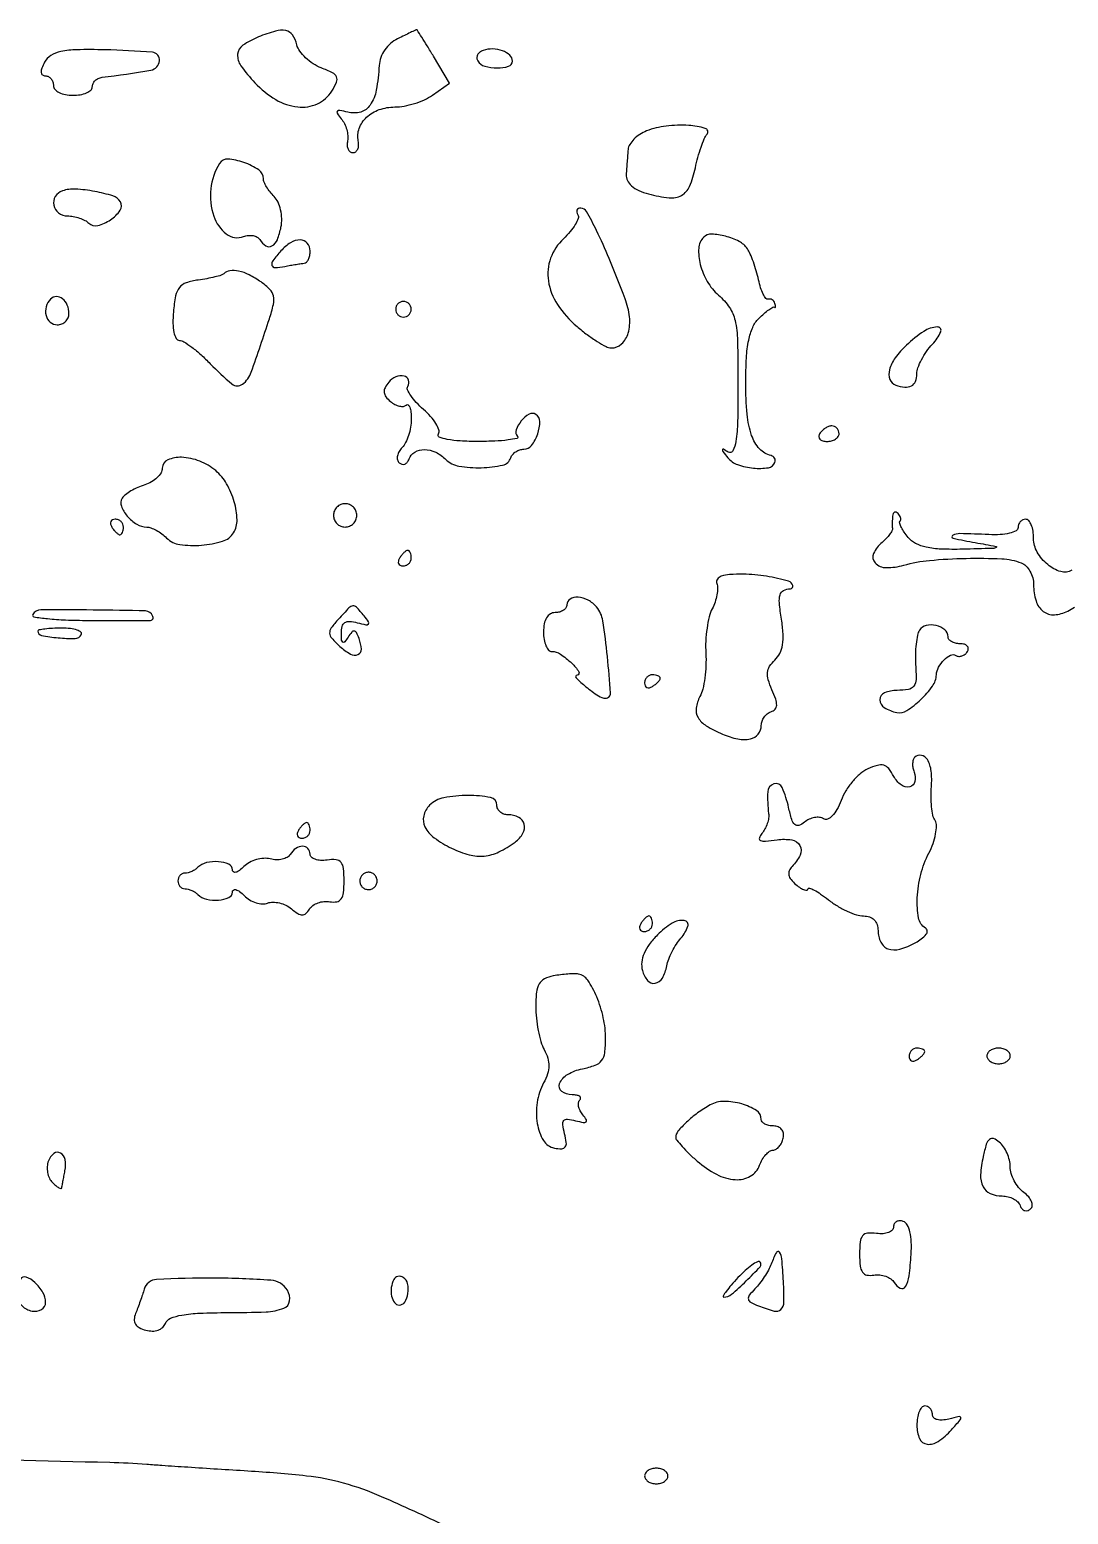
# Model space of a CAD drawing. Extents: x 0 to 5034, y 0 to 2560.
# Drawn here: x 4110 to 4243.5, y 1158.1 to 1348.9 of the extents above; entities that cross this region are included whole.
import ezdxf

# ---------------------------------------------------------------- set-up
doc = ezdxf.new("R2010")
doc.units = 0

msp = doc.modelspace()

# ---------------------------------------------------------------- linework, layer by layer
for points in [[(4139.352327, 1348.006691, 0.054746), (4137.348414, 1346.930395, 0.227015), (4136.681978, 1345.772001, 0.176429), (4137.092037, 1344.311169, 0.03212), (4138.905027, 1342.101669, 0.071342), (4141.577807, 1339.95355, 0.106696), (4144.409849, 1339.008865, 0.13349), (4146.929506, 1339.405245, 0.148861), (4148.778792, 1341.017398, 0.036495), (4149.3942, 1342.184373, 0.211942), (4149.39055, 1342.863775, 0.174309), (4148.874693, 1343.397661, 0.023529), (4147.422571, 1344.029438, -0.053295), (4146.383236, 1344.557138, -0.046042), (4145.422235, 1345.315868, -0.048411), (4144.675487, 1346.178159, -0.090543), (4144.2866, 1347.01204, 0.086487), (4143.717682, 1348.258047, 0.195177), (4142.867389, 1348.820521, 0.12079), (4141.549052, 1348.765777, 0.025401)], [(4157.25, 1347.779505, 0.0685), (4156.348451, 1347.180871, 0.060711), (4155.599577, 1346.338279, 0.061739), (4155.085752, 1345.356075, 0.076513), (4154.875, 1344.347186, -0.031338), (4154.506732, 1341.182884, -0.103785), (4153.722671, 1339.249917, -0.175915), (4152.497753, 1338.356148, -0.135283), (4150.82999, 1338.334208, 0.015334), (4149.825558, 1338.564217, 0.251965), (4149.507248, 1338.466029, 0.35839), (4149.482225, 1338.187736, 0.02354), (4150.003723, 1337.495514, -0.059636), (4150.408655, 1336.868733, -0.044782), (4150.702008, 1336.100944, -0.045683), (4150.848226, 1335.315944, -0.074154), (4150.810873, 1334.639766, 0.063092), (4150.766236, 1334.062755, 0.095206), (4150.885069, 1333.574309, 0.124043), (4151.144203, 1333.250773, 0.1636), (4151.5, 1333.131154, 0.1636), (4151.855797, 1333.250773, 0.124043), (4152.114931, 1333.574309, 0.095206), (4152.233764, 1334.062755, 0.063092), (4152.189127, 1334.639766, -0.139212), (4152.308039, 1336.256368, -0.119047), (4153.256897, 1337.6826, -0.103482), (4154.885676, 1338.660134, -0.083773), (4156.899938, 1339, 0.046929), (4158.075083, 1339.11054, 0.029496), (4159.413964, 1339.447501, 0.029496), (4160.703926, 1339.939689, 0.046918), (4161.729957, 1340.523408), (4163.904927, 1342.046816), (4161.853688, 1345.523408, 0.003821), (4161.05631, 1346.851563, 0.006323), (4160.360578, 1347.95887, 0.001611), (4159.745075, 1348.904828, 0.368303), (4159.651224, 1348.93232, 0.006597), (4159.538574, 1348.880109, 0.000098), (4158.883485, 1348.565762, 0.000267), (4158.123223, 1348.200264, 0.000177)], [(4111.865503, 1344.75, 0.031384), (4111.516633, 1343.985957, 0.105964), (4111.432662, 1343.446615, 0.213283), (4111.596882, 1343.128822, 0.170002), (4111.964816, 1343, -0.119996), (4112.359644, 1342.90386, -0.100695), (4112.695915, 1342.632812, -0.091953), (4112.921754, 1342.22743, -0.081402), (4113, 1341.75, 0.191087), (4113.189346, 1341.272647, 0.088204), (4113.734375, 1340.867188, 0.068025), (4114.543227, 1340.592117, 0.048028), (4115.5, 1340.5, 0.041412), (4116.457167, 1340.579412, 0.060914), (4117.265625, 1340.818229, 0.080072), (4117.81439, 1341.168973, 0.213739), (4118, 1341.583333, -0.110524), (4118.095099, 1342.008299, -0.088181), (4118.367188, 1342.392491, -0.083028), (4118.772511, 1342.677591, -0.082163), (4119.25, 1342.816635, 0.013511), (4125.513595, 1343.740392, 0.335286), (4126.633829, 1344.942069, 0.420877), (4125.72161, 1346.039661, 0.014738), (4119.616613, 1346.352223, 0.009753), (4115.993436, 1346.360101, 0.046661), (4113.940865, 1346.132188, 0.089796), (4112.679715, 1345.624152, 0.13014)], [(4168.243769, 1346.267282, 0.080276), (4167.80662, 1346.030866, 0.111093), (4167.522598, 1345.689211, 0.128304), (4167.436154, 1345.297225, 0.129572), (4167.552786, 1344.91459, 0.188523), (4168.44307, 1344.245417, 0.066856), (4170.049377, 1344.021731, 0.074965), (4171.511946, 1344.235, 0.330377), (4172, 1344.893011, 0.210303), (4171.66557, 1345.652958, 0.098044), (4170.726945, 1346.223539, 0.082251), (4169.470086, 1346.460835, 0.089747)], [(4189.25, 1335.921693, 0.052957), (4188.380146, 1335.480019, 0.053247), (4187.624219, 1334.866173, 0.058432), (4187.086701, 1334.181583, 0.11741), (4186.875, 1333.532224, 0.000595), (4186.818132, 1332.824752, 0.000325), (4186.75, 1331.957163, 0.000324), (4186.681933, 1331.075728, 0.000517), (4186.625, 1330.321947, 0.136779), (4186.777487, 1329.559995, 0.096956), (4187.316826, 1328.868923, 0.072864), (4188.235292, 1328.281096, 0.0395), (4189.5, 1327.826754, 0.038204), (4192.153313, 1327.317684, 0.15667), (4193.739634, 1327.635328, 0.168565), (4194.776948, 1328.798263, 0.045935), (4195.521177, 1331.18243, -0.015033), (4195.851118, 1332.525859, -0.015995), (4196.255286, 1333.819214, -0.015767), (4196.672384, 1334.90618, -0.068181), (4197.023577, 1335.5, 0.529287), (4196.786773, 1336.256477, 0.059979), (4194.667404, 1336.629031, 0.042966), (4191.754557, 1336.536703, 0.061691)], [(4134.344866, 1331.748987, 0.11281), (4133.228252, 1328.477346, 0.106308), (4133.607187, 1324.968818, 0.148784), (4135.227157, 1322.674564, 0.262543), (4137.45524, 1322.34445, -0.066144), (4138.065469, 1322.490109, -0.071976), (4138.67461, 1322.464822, -0.080917), (4139.189531, 1322.278798, -0.127958), (4139.526992, 1321.956326, 0.111459), (4140.31489, 1321.152797, 0.283122), (4141.098863, 1321.136006, 0.167809), (4141.787013, 1321.940046, 0.046656), (4142.255542, 1323.556452, 0.053209), (4142.346254, 1324.652621, 0.0494), (4142.208482, 1325.771916, 0.052415), (4141.872454, 1326.766141, 0.088918), (4141.37212, 1327.485023, -0.030016), (4140.847003, 1328.077278, -0.031063), (4140.40306, 1328.721664, -0.032688), (4140.092268, 1329.324799, -0.102976), (4140, 1329.768056, 0.248982), (4139.396333, 1330.905176, 0.064535), (4137.48171, 1331.867701, 0.065843), (4135.419959, 1332.29732, 0.279765)], [(4114.159981, 1328.219994, 0.17568), (4113.244174, 1327.495095, 0.189633), (4113.04252, 1326.3781, 0.181792), (4113.657339, 1325.388376, 0.1653), (4114.8, 1325, -0.045173), (4115.558878, 1324.931298, -0.036619), (4116.350312, 1324.726025, -0.037926), (4117.056692, 1324.425041, -0.074534), (4117.55, 1324.067321, 0.261886), (4118.695, 1323.757901, 0.086941), (4120.339517, 1324.495813, 0.091668), (4121.581421, 1325.719605, 0.299364), (4121.612378, 1326.818169, 0.18092), (4120.65506, 1327.560006, 0.028847), (4118.314597, 1328.141717, 0.032101), (4115.845085, 1328.44388, 0.095116)], [(4180.410163, 1325.14536, -0.229558), (4180.458978, 1324.669738, -0.047455), (4180.08723, 1323.887939, -0.041007), (4179.437959, 1322.979762, -0.0285), (4178.569096, 1322.064912, 0.116995), (4176.91269, 1319.556863, 0.126642), (4176.624326, 1316.6478, 0.108544), (4177.798883, 1313.613942, 0.069703), (4180.311367, 1310.776901, 0.01662), (4181.620175, 1309.732352, 0.020155), (4182.91593, 1308.84581, 0.019163), (4184.048428, 1308.195263, 0.115682), (4184.70031, 1308.026901, 0.195653), (4186.038927, 1308.536909, 0.136993), (4186.88981, 1309.930791, 0.097217), (4187.060406, 1312.007971, 0.063428), (4186.490271, 1314.35229, 0.005937), (4184.435602, 1319.539738, 0.016545), (4182.831242, 1323.112308, 0.015321), (4181.535995, 1325.565327, 0.269865), (4180.789293, 1326, 0.108605), (4180.485051, 1325.933127, 0.182109), (4180.303651, 1325.748949, 0.161491), (4180.276606, 1325.471907, 0.082856)], [(4142.25, 1320.504169, 0.018182), (4141.209462, 1319.231906, 0.227581), (4141.088247, 1318.638926, 0.359944), (4141.47553, 1318.354242, 0.033016), (4142.75, 1318.511973, -0.003281), (4143.475, 1318.645835, -0.003219), (4144.20625, 1318.771045, -0.003168), (4144.848937, 1318.872658, -0.012203), (4145.25, 1318.923489, 0.179364), (4145.536811, 1319.064382, 0.078959), (4145.779688, 1319.41815, 0.063463), (4145.944613, 1319.920381, 0.04767), (4146, 1320.5, 0.177519), (4145.633787, 1321.498969, 0.220191), (4144.745126, 1321.911459, 0.139891), (4143.493954, 1321.555921, 0.073646)], [(4196.591607, 1322.258274, 0.182746), (4195.95378, 1320.844818, 0.07849), (4196.151665, 1318.751786, 0.069917), (4197.057398, 1316.551662, 0.081419), (4198.5, 1314.813051, -0.063835), (4199.902779, 1313.237965, -0.097049), (4200.625416, 1311.559785, -0.047474), (4200.933327, 1308.967847, -0.005841), (4201, 1303.260648, -0.005553), (4200.947683, 1298.550393, -0.030426), (4200.736698, 1296.015694, -0.082817), (4200.349676, 1294.803892, -0.433857), (4199.75, 1294.632941, 0.01339), (4199.119333, 1294.989208, 0.540418), (4199.003162, 1294.925217, 0.18539), (4199.071973, 1294.694804, 0.005758), (4199.694389, 1293.906502, 0.139559), (4200.956639, 1293.017495, 0.059819), (4202.988661, 1292.569946, 0.062729), (4204.906584, 1292.623666, 0.273352), (4205.75, 1293.315473, 0.107606), (4205.787543, 1293.590277, 0.11208), (4205.70625, 1293.851376, 0.108424), (4205.517086, 1294.0581, 0.095282), (4205.25, 1294.178571, -0.151932), (4203.773297, 1295.054344, -0.099946), (4202.758771, 1296.767316, -0.062188), (4202.174588, 1299.491234, -0.021765), (4202, 1303.5, -0.013364), (4202.086858, 1306.749068, -0.036414), (4202.376344, 1309.02984, -0.052777), (4202.889277, 1310.661951, -0.094137), (4203.678571, 1311.821429, -0.015982), (4204.345167, 1312.446719, -0.025312), (4204.958482, 1312.933482, -0.022644), (4205.468279, 1313.263831, -0.306799), (4205.678571, 1313.25, 0.229733), (4205.774196, 1313.229677, 0.305692), (4205.832143, 1313.29375, 0.089863), (4205.825293, 1313.477067, 0.026295), (4205.75, 1313.75, 0.083006), (4205.606641, 1314.020474, 0.092662), (4205.387549, 1314.217725, 0.100592), (4205.127775, 1314.311867, 0.11777), (4204.867188, 1314.289062, -0.32522), (4204.585056, 1314.378539, -0.045004), (4204.246935, 1314.936426, -0.037585), (4203.91616, 1315.765075, -0.02259), (4203.64432, 1316.789062, 0.017625), (4203.355982, 1317.920358, 0.015539), (4202.977722, 1319.077731, 0.015801), (4202.571128, 1320.099993, 0.04472), (4202.203638, 1320.773426, 0.126885), (4201.153718, 1321.711999, 0.05465), (4199.388615, 1322.392251, 0.055041), (4197.61273, 1322.658261, 0.208993)], [(4134.898604, 1317.565271, -0.12287), (4134.582489, 1317.375402, -0.013222), (4133.753322, 1317.145986, -0.015617), (4132.734842, 1316.926503, -0.011975), (4131.61024, 1316.748389, 0.046018), (4130.055623, 1316.392418, 0.148396), (4129.196977, 1315.790107, 0.119321), (4128.712827, 1314.725821, 0.024984), (4128.426111, 1312.683118, 0.024182), (4128.364461, 1311.185329, 0.049332), (4128.488622, 1310.016189, 0.07313), (4128.768306, 1309.250906, 0.275254), (4129.189545, 1309, -0.141859), (4129.778656, 1308.829426, -0.021141), (4130.804302, 1308.11875, -0.022368), (4131.972576, 1307.148721, -0.0176), (4133.150435, 1306, 0.0284), (4135.94225, 1303.392444, 0.348567), (4137.30507, 1303.360133, 0.147282), (4138.440879, 1304.91386, 0.005648), (4140.76437, 1311.753273, 0.022866), (4141.281954, 1313.620035, 0.11217), (4141.28341, 1314.707318, 0.141193), (4140.815954, 1315.557732, 0.044193), (4139.691865, 1316.503273, 0.035041), (4138.174084, 1317.415056, 0.063301), (4136.811175, 1317.904036, 0.086335), (4135.69384, 1317.95524, 0.166244)], [(4112.63948, 1314.306147, 0.128822), (4112.066992, 1313.327196, 0.132661), (4112.05672, 1312.20489, 0.15216), (4112.59764, 1311.335619, 0.179946), (4113.5, 1311, 0.095012), (4114.072549, 1311.109789, 0.096907), (4114.559375, 1311.423289, 0.098834), (4114.885271, 1311.891133, 0.103216), (4115, 1312.440983, 0.098073), (4114.782775, 1313.537796, 0.128462), (4114.169706, 1314.350022, 0.172865), (4113.37668, 1314.618432, 0.194761)], [(4157, 1313, 0.099038), (4157.076342, 1312.618362, 0.097945), (4157.29375, 1312.29375, 0.097945), (4157.618362, 1312.076342, 0.099038), (4158, 1312, 0.099038), (4158.381638, 1312.076342, 0.097945), (4158.70625, 1312.29375, 0.097945), (4158.923658, 1312.618362, 0.099038), (4159, 1313, 0.099038), (4158.923658, 1313.381638, 0.097945), (4158.70625, 1313.70625, 0.097945), (4158.381638, 1313.923658, 0.099038), (4158, 1314, 0.099038), (4157.618362, 1313.923658, 0.097945), (4157.29375, 1313.70625, 0.097945), (4157.076342, 1313.381638, 0.099038)], [(4222.643152, 1308.369931, 0.048922), (4221.219839, 1306.764563, 0.091735), (4220.476202, 1305.203794, 0.15261), (4220.526426, 1303.985652, 0.227808), (4221.271945, 1303.25, 0.056943), (4222.45817, 1302.988468, 0.147976), (4223.308143, 1303.152446, 0.180811), (4223.819985, 1303.725959, 0.092987), (4224, 1304.685549, -0.087166), (4224.140013, 1305.482592, -0.034197), (4224.592711, 1306.506879, -0.032559), (4225.245572, 1307.572651, -0.034885), (4226.017739, 1308.518882, 0.084528), (4227.06176, 1310.093319, 0.556666), (4226.631102, 1310.724144, 0.137762), (4224.895025, 1310.15285, 0.03901)], [(4156.100976, 1303.621668, 0.054651), (4155.631979, 1302.911312, 0.142525), (4155.516765, 1302.316075, 0.142703), (4155.73892, 1301.752421, 0.05484), (4156.329678, 1301.141355, 0.050294), (4156.896518, 1300.759998, 0.066134), (4157.479466, 1300.540812, 0.081927), (4157.989005, 1300.508117, 0.173199), (4158.342009, 1300.675343, -0.362581), (4158.589175, 1300.697578, -0.15521), (4158.806715, 1300.415465, -0.062105), (4158.954449, 1299.769583, -0.025209), (4159, 1298.866667, -0.042235), (4158.912736, 1297.835438, -0.036183), (4158.652396, 1296.776979, -0.037788), (4158.270792, 1295.846108, -0.080375), (4157.816667, 1295.216667, 0.065519), (4157.425551, 1294.707005, 0.085105), (4157.221882, 1294.155729, 0.10289), (4157.232475, 1293.650517, 0.149377), (4157.453571, 1293.266667, 0.123026), (4157.801001, 1293.073772, 0.157927), (4158.164003, 1293.092396, 0.135317), (4158.487853, 1293.330273, 0.081491), (4158.720238, 1293.75, -0.177717), (4159.456107, 1294.632959, -0.135318), (4160.683998, 1294.953366, -0.10771), (4162.138388, 1294.615366, -0.085824), (4163.458018, 1293.684839, 0.15671), (4165.132134, 1292.824931, 0.047855), (4168.00775, 1292.629144, 0.047122), (4170.747836, 1292.964632, 0.26416), (4171.80525, 1293.91575, -0.097794), (4172.040736, 1294.330184, -0.070345), (4172.442386, 1294.681501, -0.067776), (4172.94273, 1294.918797, -0.077028), (4173.466702, 1295, 0.234235), (4174.464463, 1295.494556, 0.079508), (4175.25086, 1296.96265, 0.081711), (4175.526871, 1298.570341, 0.261793), (4175.019427, 1299.487994, 0.276988), (4174.15747, 1299.499326, 0.088166), (4173.137357, 1298.634573, 0.089494), (4172.486828, 1297.480392, 0.28759), (4172.675343, 1296.657991, -0.587519), (4172.602524, 1296.401852, -0.025583), (4171.458129, 1296.193285, -0.021474), (4169.759318, 1296.046522, -0.01081), (4167.60765, 1296, -0.013499), (4165.298177, 1296.062364, -0.033316), (4163.616262, 1296.266193, -0.05423), (4162.607966, 1296.573199, -0.458758), (4162.48203, 1296.970924, 0.223059), (4162.542172, 1297.493234, 0.055047), (4162.169412, 1298.296942, 0.045762), (4161.491316, 1299.215893, 0.031992), (4160.575155, 1300.121603, -0.025648), (4159.649891, 1301.013405, -0.038167), (4158.946276, 1301.890245, -0.043276), (4158.522532, 1302.641731, -0.250158), (4158.55042, 1303.081581, 0.220511), (4158.648115, 1303.895231, 0.265807), (4158.086052, 1304.404972, 0.154621), (4157.030553, 1304.309941, 0.120952)], [(4211.5, 1297, 0.139169), (4211.392057, 1296.620352, 0.191142), (4211.521475, 1296.29375, 0.138808), (4211.889346, 1296.073267, 0.066118), (4212.440983, 1296, 0.062283), (4213.037096, 1296.074545, 0.080552), (4213.542039, 1296.29375, 0.097988), (4213.879982, 1296.618621, 0.153634), (4214, 1297, 0.092995), (4213.928382, 1297.381732, 0.096318), (4213.723586, 1297.70625, 0.099231), (4213.418051, 1297.923444, 0.105429), (4213.059017, 1298, 0.089642), (4212.653442, 1297.926698, 0.053229), (4212.2129, 1297.70625, 0.051032), (4211.806203, 1297.382515, 0.06081)], [(4127, 1292.567388, -0.135626), (4126.834194, 1291.967369, -0.068219), (4126.339063, 1291.349343, -0.059968), (4125.610505, 1290.807653, -0.054315), (4124.75, 1290.432606, 0.029734), (4123.84032, 1290.088176, 0.028751), (4122.967283, 1289.634901, 0.030002), (4122.247543, 1289.146342, 0.086202), (4121.840751, 1288.703039, 0.237326), (4121.734726, 1287.691811, 0.086403), (4122.489208, 1286.41568, 0.078527), (4123.721308, 1285.361479, 0.138631), (4125, 1285, -0.090754), (4125.537704, 1284.901591, -0.03583), (4126.222774, 1284.584369, -0.033986), (4126.932002, 1284.126538, -0.036072), (4127.557772, 1283.585085, 0.163347), (4129.238423, 1282.749132, 0.053915), (4132.031944, 1282.665287, 0.053919), (4134.748554, 1283.174951, 0.182675), (4136.155477, 1284.254647, 0.147242), (4136.605386, 1285.929093, 0.062568), (4136.243449, 1288.247495, 0.0599), (4135.266863, 1290.560601, 0.088239), (4133.857787, 1292.25, 0.081958), (4131.81117, 1293.46584, 0.081744), (4129.480551, 1293.961068, 0.116269), (4127.688589, 1293.625254, 0.296792)], [(4149, 1286.5, 0.099038), (4149.114514, 1285.927543, 0.097945), (4149.440625, 1285.440625, 0.097945), (4149.927543, 1285.114514, 0.099038), (4150.5, 1285, 0.099038), (4151.072457, 1285.114514, 0.097945), (4151.559375, 1285.440625, 0.097945), (4151.885486, 1285.927543, 0.099038), (4152, 1286.5, 0.099038), (4151.885486, 1287.072457, 0.097945), (4151.559375, 1287.559375, 0.097945), (4151.072457, 1287.885486, 0.099038), (4150.5, 1288, 0.099038), (4149.927543, 1287.885486, 0.097945), (4149.440625, 1287.559375, 0.097945), (4149.114514, 1287.072457, 0.099038)], [(4120.5, 1285, 0.029505), (4120.768994, 1284.617226, 0.035638), (4121.066025, 1284.29375, 0.038439), (4121.34829, 1284.065539, 0.151918), (4121.559017, 1284, 0.210953), (4121.727648, 1284.07446, 0.081139), (4121.870461, 1284.29375, 0.061769), (4121.967655, 1284.617151, 0.042167), (4122, 1285, 0.105053), (4121.918938, 1285.381556, 0.099167), (4121.688914, 1285.70625, 0.09642), (4121.345238, 1285.923877, 0.093332), (4120.940983, 1286, 0.108972), (4120.586039, 1285.921712, 0.182303), (4120.3746, 1285.70625, 0.161196), (4120.343488, 1285.3821, 0.082592)], [(4157.5, 1281, 0.082592), (4157.343488, 1280.6179, 0.161196), (4157.3746, 1280.29375, 0.182303), (4157.586039, 1280.078288, 0.108972), (4157.940983, 1280, 0.093332), (4158.345238, 1280.076123, 0.09642), (4158.688914, 1280.29375, 0.099167), (4158.918938, 1280.618444, 0.105053), (4159, 1281, 0.042167), (4158.967655, 1281.382849, 0.061769), (4158.870461, 1281.70625, 0.081139), (4158.727648, 1281.92554, 0.210953), (4158.559017, 1282, 0.151918), (4158.34829, 1281.934461, 0.038439), (4158.066025, 1281.70625, 0.035638), (4157.768994, 1281.382774, 0.029505)], [(4198.281539, 1277.75, -0.093071), (4198.380812, 1277.12963, -0.03835), (4198.292447, 1276.279687, -0.036245), (4198.054329, 1275.357593, -0.038652), (4197.689277, 1274.5, 0.060455), (4197.303923, 1273.472922, 0.023872), (4197.017772, 1271.988571, 0.023208), (4196.858329, 1270.33798, 0.026869), (4196.864385, 1268.758964, -0.025223), (4196.875539, 1267.193682, -0.022938), (4196.731638, 1265.584333, -0.023605), (4196.468654, 1264.15735, -0.06558), (4196.109756, 1263.205082, 0.087903), (4195.624192, 1261.720185, 0.171784), (4195.867942, 1260.515005, 0.121817), (4196.922171, 1259.454106, 0.034766), (4199, 1258.381304, 0.049686), (4200.991137, 1257.748278, 0.107572), (4202.589295, 1257.757537, 0.168524), (4203.60386, 1258.385204, 0.172393), (4204, 1259.5, -0.085222), (4204.092805, 1260.040537, -0.069305), (4204.363733, 1260.562911, -0.069737), (4204.764982, 1260.988396, -0.088658), (4205.23824, 1261.24608, 0.12638), (4205.760884, 1261.583427, 0.176879), (4205.973392, 1262.091635, 0.095946), (4205.859633, 1262.868553, 0.022711), (4205.368904, 1264.089689, -0.032825), (4204.882189, 1265.375341, -0.098431), (4204.78882, 1266.305488, -0.119856), (4205.062638, 1267.092664, -0.061604), (4205.736377, 1267.898453, 0.09101), (4206.373958, 1268.758526, 0.073677), (4206.724239, 1269.854651, 0.055418), (4206.797494, 1271.275892, 0.02484), (4206.593895, 1273.138177, -0.014661), (4206.320425, 1275.242308, -0.096072), (4206.417365, 1276.297258, -0.206923), (4206.869058, 1276.843121, -0.108311), (4207.738182, 1277.070285, 0.486961), (4208.039595, 1277.488405, 0.253182), (4207.513414, 1278.022784, 0.03632), (4204.662607, 1278.673992, 0.033421), (4201.666667, 1278.929715, 0.018804), (4199.93092, 1278.896261, 0.069728), (4198.859797, 1278.683472, 0.160459), (4198.351211, 1278.293991, 0.240304)], [(4179, 1275, -0.148195), (4178.884432, 1274.618646, -0.098894), (4178.559375, 1274.29375, -0.082425), (4178.073457, 1274.074694, -0.064853), (4177.5, 1274, 0.140575), (4176.88002, 1273.822179, 0.118484), (4176.4, 1273.333333, 0.088208), (4176.09863, 1272.543379, 0.04716), (4176, 1271.5, 0.040942), (4176.07851, 1270.542806, 0.060377), (4176.314732, 1269.734375, 0.079389), (4176.66156, 1269.185256, 0.215499), (4177.071429, 1269, -0.15006), (4178.164174, 1268.664491, -0.038741), (4179.622214, 1267.501656, -0.061144), (4180.545635, 1266.400834, -0.581876), (4180.321429, 1265.968197, 0.65041), (4180.184286, 1265.623607, 0.029198), (4181.452313, 1264.470745, 0.022037), (4183.060262, 1263.284974, 0.148924), (4183.995818, 1263, 0.432418), (4184.598231, 1263.640811, 0.009596), (4184.21703, 1268.340012, 0.014068), (4183.624222, 1272.936278, 0.13489), (4182.818432, 1274.718776, 0.098741), (4181.745188, 1275.58885, 0.10308), (4180.436532, 1275.963673, 0.15169), (4179.417708, 1275.727733, 0.266595)], [(4110.344888, 1273.75, 0.535115), (4110.480797, 1273.453419, 0.013279), (4112.238411, 1273.220313, 0.016999), (4114.573869, 1273.053496, 0.009328), (4117.440983, 1273), (4122.926414, 1273), (4125.5, 1273, 0.137138), (4125.670079, 1273.047543, 0.158159), (4125.779687, 1273.174569, 0.126136), (4125.808243, 1273.367076, 0.073763), (4125.75, 1273.594276, 0.294472), (4124.856421, 1274.205391, 0.004243), (4118.110386, 1274.330838, 0.004512), (4111.389267, 1274.338127, 0.257971)], [(4149.646892, 1273.162314, 0.024239), (4148.71097, 1272.021591, 0.173944), (4148.507657, 1271.350532, 0.173782), (4148.777187, 1270.702921, 0.024184), (4149.823056, 1269.660132, 0.054241), (4151.181386, 1268.675591, 0.2318), (4152.152259, 1268.614094, 0.31801), (4152.585755, 1269.301389, 0.078491), (4152.291936, 1270.681611, 0.028865), (4151.957312, 1271.422706, 0.250513), (4151.66818, 1271.61968, 0.253964), (4151.346745, 1271.487441, 0.029537), (4150.876149, 1270.833846, -0.027403), (4150.451656, 1270.238945, -0.379389), (4150.211553, 1270.197479, -0.240405), (4150.052057, 1270.460729, -0.016169), (4150.015313, 1271.366631, -0.063153), (4150.117581, 1272.229768, -0.189687), (4150.455754, 1272.704471, -0.164447), (4151.065747, 1272.860818, -0.045209), (4152.057151, 1272.695306, 0.01302), (4153.165999, 1272.435981, 0.253319), (4153.49188, 1272.534116, 0.363425), (4153.516039, 1272.817896, 0.020124), (4152.934706, 1273.578674, 0.015358), (4151.952338, 1274.690998, 0.240115), (4151.489009, 1274.857684, 0.171651), (4150.995779, 1274.609644, 0.007322)], [(4111, 1271.616577, 0.35933), (4111.464648, 1271.053511, 0.026191), (4113.604742, 1270.755034, 0.026877), (4115.795207, 1270.6839, 0.254262), (4116.582884, 1271.134109, 0.359763), (4116.537524, 1271.46285, 0.10349), (4116.062247, 1271.745645, 0.055737), (4115.195428, 1271.938699, 0.026952), (4114.059017, 1272, 0.011767), (4112.886206, 1271.972395, 0.019409), (4111.898586, 1271.88737, 0.014139), (4111.126471, 1271.768331, 0.362071)], [(4224.341922, 1271.744225, 0.0873), (4224.077211, 1271.080345, 0.023346), (4223.896964, 1269.953203, 0.022924), (4223.809597, 1268.632332, 0.021866), (4223.841223, 1267.287899, -0.022053), (4223.884797, 1265.405732, -0.153245), (4223.594096, 1264.5432, -0.197391), (4222.903755, 1264.118213, -0.040535), (4221.447992, 1264, 0.099535), (4219.839705, 1263.676635, 0.300006), (4219.245827, 1262.791654, 0.263742), (4219.805096, 1261.786219, 0.08922), (4221.424938, 1261.158944, 0.194851), (4222.720494, 1261.412658, 0.045719), (4224.488057, 1262.811986, 0.046447), (4226.004252, 1264.551355, 0.145751), (4226.50801, 1266, -0.114267), (4226.778759, 1266.967932, -0.070994), (4227.488251, 1267.916799, -0.080223), (4228.333315, 1268.528944, -0.260774), (4229, 1268.5, 0.117181), (4229.376993, 1268.374953, 0.100558), (4229.793158, 1268.422376, 0.092847), (4230.184813, 1268.635866, 0.08344), (4230.489919, 1268.983688, 0.136093), (4230.602176, 1269.36964, 0.190788), (4230.475564, 1269.701458, 0.140899), (4230.109731, 1269.925389, 0.067432), (4229.559017, 1270, -0.055333), (4228.962643, 1270.066201, -0.074909), (4228.457961, 1270.262322, -0.094345), (4228.119439, 1270.552301, -0.170202), (4228, 1270.893011, 0.222644), (4227.582962, 1271.783143, 0.117001), (4226.465165, 1272.33914, 0.112734), (4225.184711, 1272.344397, 0.201879)], [(4189, 1264.940983, 0.108972), (4189.078288, 1264.586039, 0.182303), (4189.29375, 1264.3746, 0.161196), (4189.6179, 1264.343488, 0.082592), (4190, 1264.5, 0.029505), (4190.382774, 1264.768994, 0.035638), (4190.70625, 1265.066025, 0.038439), (4190.934461, 1265.34829, 0.151918), (4191, 1265.559017, 0.210953), (4190.92554, 1265.727648, 0.081139), (4190.70625, 1265.870461, 0.061769), (4190.382849, 1265.967655, 0.042167), (4190, 1266, 0.105053), (4189.618444, 1265.918938, 0.099167), (4189.29375, 1265.688914, 0.09642), (4189.076123, 1265.345238, 0.093332)], [(4223.708381, 1255.375048, 0.129185), (4223.525787, 1255.062299, 0.058422), (4223.452071, 1254.589883, 0.052288), (4223.488412, 1254.04339, 0.048921), (4223.637075, 1253.503385, -0.144439), (4223.735815, 1252.264184, -0.296015), (4223.076868, 1251.602035, -0.216948), (4221.975925, 1251.842505, -0.109707), (4221.031111, 1252.941868, 0.046312), (4220.373535, 1253.936938, 0.155564), (4219.730614, 1254.363354, 0.141266), (4218.919761, 1254.360357, 0.035805), (4217.67254, 1253.896661, 0.072109), (4216.712801, 1253.27947, 0.038571), (4215.721047, 1252.27339, 0.037429), (4214.848529, 1251.067364, 0.047675), (4214.243973, 1249.835401, -0.033748), (4213.712863, 1248.672419, -0.066731), (4213.116813, 1247.853423, -0.10505), (4212.528864, 1247.451988, -0.240299), (4212.008566, 1247.494706, 0.115471), (4211.487712, 1247.669424, 0.06936), (4210.833058, 1247.640094, 0.063551), (4210.150317, 1247.421243, 0.063985), (4209.546147, 1247.038299, -0.088701), (4208.834137, 1246.634603, -0.280377), (4208.319665, 1246.743113, -0.131975), (4207.912791, 1247.401147, -0.018788), (4207.510497, 1248.952209, 0.049953), (4206.677787, 1251.498839, 0.378841), (4205.62092, 1251.984412, 0.317019), (4204.823283, 1250.963467, 0.045995), (4204.942391, 1248.175811, -0.072796), (4204.935987, 1247.577852, -0.041408), (4204.764552, 1246.873692, -0.040339), (4204.468656, 1246.178136, -0.052517), (4204.085119, 1245.602563, 0.085955), (4203.754774, 1245.027254, 0.400528), (4203.894028, 1244.708756, 0.123004), (4204.530887, 1244.611253, 0.013218), (4206.024246, 1244.790251, -0.077256), (4207.916401, 1244.774208, -0.227604), (4208.954987, 1244.047908, -0.243825), (4208.997155, 1242.830669, -0.085636), (4207.957618, 1241.357618, 0.095726), (4207.588313, 1240.811415, 0.155155), (4207.535154, 1240.258232, 0.120521), (4207.818201, 1239.675168, 0.046596), (4208.457618, 1239.035174, 0.02531), (4209.05021, 1238.592012, 0.057303), (4209.546925, 1238.335293, 0.124182), (4209.866853, 1238.298194, 0.376157), (4210, 1238.450135, -0.505977), (4210.176057, 1238.579573, -0.044745), (4210.77399, 1238.332176, -0.030843), (4211.623284, 1237.819148, -0.015363), (4212.634859, 1237.07258, 0.030501), (4213.780661, 1236.279353, 0.028242), (4215.043613, 1235.60882, 0.029388), (4216.236373, 1235.142275, 0.078685), (4217.134859, 1235, -0.083143), (4217.910386, 1234.870143, -0.115764), (4218.503681, 1234.496264, -0.114669), (4218.872406, 1233.894374, -0.080499), (4219, 1233.106989, 0.06139), (4219.093203, 1232.350742, 0.061953), (4219.367188, 1231.642249, 0.06809), (4219.771856, 1231.08574, 0.11834), (4220.25, 1230.778912, 0.15332), (4221.803968, 1230.731242, 0.057582), (4223.842615, 1231.566002, 0.083533), (4225.202745, 1232.644363, 0.468029), (4225.088456, 1233.445331, -0.214745), (4224.213878, 1234.739864, -0.054559), (4224.052718, 1237.332425, -0.050587), (4224.501956, 1240.345299, -0.057098), (4225.540867, 1243.079028, 0.033463), (4226.075647, 1244.30828, 0.038938), (4226.410115, 1245.537777, 0.042668), (4226.519258, 1246.598982, 0.143671), (4226.33624, 1247.264969, -0.086488), (4226.06645, 1247.938429, -0.025171), (4225.889795, 1249.046122, -0.024486), (4225.81385, 1250.335047, -0.023963), (4225.86329, 1251.634609, 0.049742), (4225.836508, 1253.624403, 0.102812), (4225.3528, 1255.095042, 0.219784), (4224.575589, 1255.644565, 0.246877)], [(4161.363918, 1249.221061, 0.137728), (4160.598338, 1247.857718, 0.179399), (4160.764248, 1246.447275, 0.117442), (4161.962286, 1245.041902, 0.04504), (4164.177579, 1243.710859, 0.046838), (4166.452546, 1242.861267, 0.090162), (4168.384929, 1242.698626, 0.089694), (4170.257564, 1243.22654, 0.045971), (4172.350138, 1244.496769, 0.101149), (4173.363082, 1245.624691, 0.198561), (4173.526342, 1246.7993, 0.216452), (4172.818292, 1247.674443, 0.11658), (4171.440983, 1248, -0.085444), (4170.890721, 1248.094724, -0.093672), (4170.423289, 1248.367188, -0.100368), (4170.110668, 1248.773184, -0.114527), (4170, 1249.25, 0.36056), (4169.191606, 1250.22529, 0.047522), (4166.310258, 1250.490023, 0.046596), (4163.187341, 1250.187802, 0.150061)], [(4144.5, 1246, 0.082592), (4144.343488, 1245.6179, 0.161196), (4144.3746, 1245.29375, 0.182303), (4144.586039, 1245.078288, 0.108972), (4144.940983, 1245, 0.093332), (4145.345238, 1245.076123, 0.09642), (4145.688914, 1245.29375, 0.099167), (4145.918938, 1245.618444, 0.105053), (4146, 1246, 0.042167), (4145.967655, 1246.382849, 0.061769), (4145.870461, 1246.70625, 0.081139), (4145.727648, 1246.92554, 0.210953), (4145.559017, 1247, 0.151918), (4145.34829, 1246.934461, 0.038439), (4145.066025, 1246.70625, 0.035638), (4144.768994, 1246.382774, 0.029505)], [(4143.446158, 1242.912882, -0.129006), (4143.047961, 1242.533939, -0.069937), (4142.412131, 1242.291421, -0.0622), (4141.647944, 1242.214361, -0.058075), (4140.86955, 1242.323862, 0.079909), (4140.03118, 1242.404848, 0.054964), (4139.088876, 1242.240187, 0.054264), (4138.19069, 1241.869686, 0.071557), (4137.482409, 1241.339552, -0.034472), (4136.912108, 1240.842898, -0.09456), (4136.435458, 1240.607333, -0.229015), (4136.13561, 1240.66184, -0.239612), (4136, 1240.928571, 0.29577), (4135.538993, 1241.639727, 0.087185), (4134.217674, 1241.972304, 0.074977), (4132.671357, 1241.852963, 0.140591), (4131.583333, 1241.25, -0.052335), (4131.228895, 1240.962896, -0.038368), (4130.784375, 1240.720313, -0.03908), (4130.322312, 1240.554398, -0.066753), (4129.916667, 1240.5, 0.108288), (4129.566942, 1240.423359, 0.099673), (4129.269271, 1240.20625, 0.095522), (4129.069671, 1239.881774, 0.0905), (4129, 1239.5, 0.0905), (4129.069671, 1239.118226, 0.095522), (4129.269271, 1238.79375, 0.099673), (4129.566942, 1238.576641, 0.108288), (4129.916667, 1238.5, -0.066753), (4130.322312, 1238.445602, -0.03908), (4130.784375, 1238.279687, -0.038368), (4131.228895, 1238.037104, -0.052335), (4131.583333, 1237.75, 0.140591), (4132.671357, 1237.147037, 0.074977), (4134.217674, 1237.027696, 0.087185), (4135.538993, 1237.360273, 0.29577), (4136, 1238.071429, -0.251379), (4136.140456, 1238.333147, -0.222687), (4136.449126, 1238.378999, -0.09055), (4136.940754, 1238.128427, -0.03337), (4137.528939, 1237.613918, 0.061547), (4138.224095, 1237.07166, 0.057859), (4139.044617, 1236.701362, 0.062164), (4139.861064, 1236.549271, 0.107009), (4140.541674, 1236.654365, -0.094614), (4141.224516, 1236.777029, -0.055968), (4142.048877, 1236.675332, -0.053252), (4142.880743, 1236.380164, -0.061415), (4143.58895, 1235.926178, 0.029969), (4144.428721, 1235.310273, 0.140391), (4144.996459, 1235.138423, 0.194037), (4145.463872, 1235.318826, 0.066489), (4145.932694, 1235.891097, -0.102535), (4146.366696, 1236.349621, -0.065974), (4147.019398, 1236.686737, -0.062303), (4147.781024, 1236.857492, -0.068467), (4148.536422, 1236.826795, 0.088442), (4149.429921, 1236.825982, 0.201145), (4149.986681, 1237.184821, 0.123804), (4150.285743, 1237.991701, 0.026281), (4150.370354, 1239.5, 0.025574), (4150.293747, 1241.106567, 0.146734), (4149.97309, 1241.886264, 0.20426), (4149.340146, 1242.220833, 0.056348), (4148.190411, 1242.187142, -0.045979), (4147.351717, 1242.145191, -0.072118), (4146.643433, 1242.2784, -0.100752), (4146.1699, 1242.556307, -0.212948), (4146, 1242.937142, 0.184305), (4145.720592, 1243.669398, 0.216086), (4145.04616, 1243.967454, 0.152464), (4144.173237, 1243.685814, 0.100973)], [(4152.552786, 1240.08541, 0.099038), (4152.401684, 1239.679226, 0.097945), (4152.417584, 1239.244476, 0.097945), (4152.597789, 1238.848514, 0.099038), (4152.91459, 1238.552786, 0.099038), (4153.320774, 1238.401684, 0.097945), (4153.755524, 1238.417584, 0.097945), (4154.151486, 1238.597789, 0.099038), (4154.447214, 1238.91459, 0.099038), (4154.598316, 1239.320774, 0.097945), (4154.582416, 1239.755524, 0.097945), (4154.402211, 1240.151486, 0.099038), (4154.08541, 1240.447214, 0.099038), (4153.679226, 1240.598316, 0.097945), (4153.244476, 1240.582416, 0.097945), (4152.848514, 1240.402211, 0.099038)], [(4188.5, 1234, 0.082592), (4188.343488, 1233.6179, 0.161196), (4188.3746, 1233.29375, 0.182303), (4188.586039, 1233.078288, 0.108972), (4188.940983, 1233, 0.093332), (4189.345238, 1233.076123, 0.09642), (4189.688914, 1233.29375, 0.099167), (4189.918938, 1233.618444, 0.105053), (4190, 1234, 0.042167), (4189.967655, 1234.382849, 0.061769), (4189.870461, 1234.70625, 0.081139), (4189.727648, 1234.92554, 0.210953), (4189.559017, 1235, 0.151918), (4189.34829, 1234.934461, 0.038439), (4189.066025, 1234.70625, 0.035638), (4188.768994, 1234.382774, 0.029505)], [(4190.648202, 1232.557293, 0.035461), (4189.592865, 1231.340615, 0.060544), (4188.922305, 1230.176677, 0.073527), (4188.632134, 1229.063249, 0.091234), (4188.71096, 1227.997289, 0.108766), (4189.375556, 1226.696866, 0.272967), (4190.339309, 1226.346477, 0.221149), (4191.284597, 1227.02066, 0.083635), (4191.853238, 1228.582866, -0.046196), (4192.093683, 1229.436575, -0.025946), (4192.532146, 1230.421742, -0.025694), (4193.082657, 1231.378788, -0.037877), (4193.66838, 1232.150723, 0.099075), (4194.552922, 1233.669765, 0.472853), (4194.095603, 1234.409693, 0.176226), (4192.538985, 1234.069674, 0.055425)], [(4177.25, 1227.287035, 0.070993), (4176.115444, 1226.899783, 0.145849), (4175.441361, 1226.258675, 0.104235), (4175.096426, 1225.193204, 0.026349), (4175, 1223.364708, 0.027108), (4175.080817, 1221.875164, 0.021861), (4175.323737, 1220.290616, 0.022379), (4175.678539, 1218.844442, 0.05156), (4176.102082, 1217.809259, -0.049255), (4176.555357, 1216.715785, -0.078599), (4176.693898, 1215.715766, -0.075706), (4176.518382, 1214.695347, -0.04251), (4176.019993, 1213.537357, 0.085033), (4175.183228, 1211.026961, 0.078784), (4175.197253, 1208.311041, 0.09422), (4175.991346, 1206.137593, 0.214446), (4177.393008, 1205.157686, 0.048402), (4178.335546, 1205.07177, 0.240367), (4178.793586, 1205.308842, 0.190967), (4178.93317, 1205.869475, 0.03061), (4178.710761, 1206.998048, -0.027581), (4178.474093, 1208.161808, -0.214529), (4178.622034, 1208.681826, -0.250034), (4179.088707, 1208.868738, -0.036694), (4180.124904, 1208.677588, 0.016238), (4181.112589, 1208.453292, 0.21819), (4181.464364, 1208.538935, 0.383235), (4181.510507, 1208.807108, 0.032806), (4181.065827, 1209.420684, -0.054018), (4180.713587, 1209.952735, -0.069199), (4180.518626, 1210.506199, -0.084569), (4180.503081, 1210.995352, -0.163543), (4180.675343, 1211.342009, 0.207794), (4180.772948, 1211.589508, 0.244364), (4180.650465, 1211.806715, 0.107049), (4180.262653, 1211.954785, 0.037878), (4179.666667, 1212, -0.164426), (4178.348109, 1212.44566, -0.336311), (4178.072958, 1213.439593, -0.16805), (4179.101182, 1214.631564, -0.082344), (4181, 1215.35, 0.036914), (4182.633964, 1215.804306, 0.143317), (4183.474216, 1216.416531, 0.134834), (4183.879927, 1217.40812, 0.031215), (4183.985258, 1219.225, 0.052733), (4183.689983, 1221.901681, 0.045582), (4182.837089, 1224.598193, 0.047425), (4181.686307, 1226.74421, 0.202796), (4180.5, 1227.527617, 0.050341), (4179.968265, 1227.571785, 0.014042), (4179.132812, 1227.533488, 0.01402), (4178.184771, 1227.436519, 0.014303)], [(4223, 1216.940983, 0.108972), (4223.078288, 1216.586039, 0.182303), (4223.29375, 1216.3746, 0.161196), (4223.6179, 1216.343488, 0.082592), (4224, 1216.5, 0.029505), (4224.382774, 1216.768994, 0.035638), (4224.70625, 1217.066025, 0.038439), (4224.934461, 1217.34829, 0.151918), (4225, 1217.559017, 0.210953), (4224.92554, 1217.727648, 0.081139), (4224.70625, 1217.870461, 0.061769), (4224.382849, 1217.967655, 0.042167), (4224, 1218, 0.105053), (4223.618444, 1217.918938, 0.099167), (4223.29375, 1217.688914, 0.09642), (4223.076123, 1217.345238, 0.093332)], [(4233, 1217, 0.148195), (4233.115568, 1216.618646, 0.098894), (4233.440625, 1216.29375, 0.082425), (4233.926543, 1216.074694, 0.064853), (4234.5, 1216, 0.064853), (4235.073457, 1216.074694, 0.082425), (4235.559375, 1216.29375, 0.098894), (4235.884432, 1216.618646, 0.148195), (4236, 1217, 0.148195), (4235.884432, 1217.381354, 0.098894), (4235.559375, 1217.70625, 0.082425), (4235.073457, 1217.925306, 0.064853), (4234.5, 1218, 0.064853), (4233.926543, 1217.925306, 0.082425), (4233.440625, 1217.70625, 0.098894), (4233.115568, 1217.381354, 0.148195)], [(4197.435971, 1210.7086, 0.030064), (4195.815768, 1209.67331, 0.031912), (4194.365179, 1208.469956, 0.031378), (4193.283126, 1207.31252, 0.173978), (4193, 1206.523463, 0.172695), (4193.126497, 1206.168143, 0.012838), (4193.807813, 1205.375013, 0.016615), (4194.696542, 1204.455928, 0.011805), (4195.75, 1203.483635, 0.060775), (4198.237907, 1201.780317, 0.103215), (4200.657471, 1201.102237, 0.146105), (4202.587087, 1201.539046, 0.177765), (4203.782224, 1202.940333, -0.04219), (4204.130754, 1203.68327, -0.05002), (4204.582903, 1204.312704, -0.05748), (4205.065224, 1204.74702, -0.154051), (4205.5, 1204.887512, 0.139534), (4205.90645, 1205.006205, 0.076597), (4206.301226, 1205.348488, 0.066426), (4206.625204, 1205.852887, 0.058317), (4206.823324, 1206.447179, 0.096113), (4206.831588, 1207.052685, 0.1256), (4206.602669, 1207.554634, 0.126334), (4206.162479, 1207.883529, 0.097898), (4205.573324, 1208, -0.051387), (4204.971327, 1208.062033, -0.071315), (4204.462164, 1208.246599, -0.091361), (4204.119916, 1208.519063, -0.180993), (4204, 1208.839485, 0.255739), (4203.37673, 1209.978355, 0.073104), (4201.475976, 1210.834844, 0.067496), (4199.205062, 1211.160937, 0.129801)], [(4232.515856, 1204.07219, 0.039929), (4232.193853, 1201.725925, 0.127718), (4232.501268, 1200.189578, 0.182165), (4233.425639, 1199.312993, 0.099954), (4234.975684, 1199, -0.062446), (4235.719251, 1198.906771, -0.061984), (4236.418787, 1198.632812, -0.067708), (4236.97116, 1198.228129, -0.115579), (4237.279762, 1197.75, 0.089569), (4237.517603, 1197.336221, 0.142491), (4237.855118, 1197.111517, 0.15483), (4238.239404, 1197.112641, 0.111475), (4238.611523, 1197.331761, 0.181965), (4238.81886, 1197.75385, 0.121809), (4238.739838, 1198.291922, 0.08672), (4238.368377, 1198.882769, 0.051337), (4237.748428, 1199.442004, -0.065258), (4237.079356, 1200.080096, -0.047789), (4236.513601, 1200.937517, -0.04837), (4236.128435, 1201.871648, -0.073738), (4236, 1202.737798, 0.060265), (4235.896176, 1203.596058, 0.043957), (4235.585798, 1204.506282, 0.044601), (4235.129919, 1205.329716, 0.070944), (4234.589952, 1205.925346, 0.077918), (4233.843891, 1206.369724, 0.285087), (4233.325221, 1206.278682, 0.13902), (4232.920952, 1205.641432, 0.018216)], [(4112.360155, 1203.496165, 0.075723), (4112.205373, 1202.788228, 0.061469), (4112.250995, 1202.011799, 0.062791), (4112.480586, 1201.28732, 0.088502), (4112.867217, 1200.732783, 0.022012), (4113.307574, 1200.329581, 0.045875), (4113.68972, 1200.064942, 0.083279), (4113.958537, 1199.967481, 0.418094), (4114.076511, 1200.05, -0.003641), (4114.124439, 1200.319976, -0.000502), (4114.228784, 1200.880709, -0.000576), (4114.353795, 1201.544537, -0.000488), (4114.487445, 1202.246029, 0.093935), (4114.490172, 1203.665848, 0.216829), (4113.890324, 1204.519641, 0.313212), (4113.056084, 1204.456313, 0.131133)], [(4221, 1195.020475, -0.199216), (4220.828979, 1194.608275, -0.105563), (4220.356567, 1194.302879, -0.076743), (4219.648065, 1194.151608, -0.0498), (4218.809589, 1194.187142, 0.056348), (4217.659854, 1194.220833, 0.20426), (4217.02691, 1193.886264, 0.146734), (4216.706253, 1193.106567, 0.025574), (4216.629646, 1191.5, 0.026281), (4216.714257, 1189.991701, 0.123804), (4217.013319, 1189.184821, 0.201145), (4217.570079, 1188.825982, 0.088442), (4218.463578, 1188.826795, -0.07028), (4219.220608, 1188.854821, -0.062811), (4219.987018, 1188.676355, -0.066062), (4220.646685, 1188.327734, -0.100112), (4221.089148, 1187.855755, 0.141706), (4221.865319, 1187.15316, 0.389488), (4222.513748, 1187.345724, 0.102199), (4222.991633, 1188.715796, 0.017325), (4223.261983, 1191.486367, 0.026408), (4223.277659, 1193.082568, 0.04789), (4223.09731, 1194.374584, 0.063374), (4222.750778, 1195.292504, 0.187958), (4222.25, 1195.724384, 0.085203), (4221.772691, 1195.806359, 0.128946), (4221.367188, 1195.700052, 0.145531), (4221.098254, 1195.422093, 0.120545)], [(4205.274569, 1190.25, -0.034718), (4204.917971, 1189.475295, -0.019724), (4204.386953, 1188.589905, -0.019622), (4203.778857, 1187.73618, -0.030471), (4203.183443, 1187.05606, 0.027994), (4202.447786, 1186.224092, 0.220742), (4202.331634, 1185.735832, 0.223739), (4202.629997, 1185.336098, 0.028751), (4203.627489, 1184.876346, 0.027673), (4205.669371, 1184.201798, 0.264505), (4206.524683, 1184.423324, 0.201091), (4206.914918, 1185.337865, 0.016341), (4206.845002, 1188, 0.006473), (4206.633873, 1190.9321, 0.13189), (4206.333957, 1191.761193, 0.565531), (4205.933206, 1191.733923, 0.027881)], [(4200.996296, 1188.496057, 0.010435), (4200.133088, 1187.537908, 0.020373), (4199.493326, 1186.733217, 0.022331), (4199.096177, 1186.135308, 0.583386), (4199.172676, 1186, 0.17631), (4200.159177, 1186.359019, 0.017582), (4202.056819, 1188.068306, 0.014283), (4203.843092, 1189.896334, 0.402512), (4203.830933, 1190.5024, 0.328802), (4203.506977, 1190.551383, 0.032679), (4202.796252, 1190.115044, 0.031139), (4201.93051, 1189.41753, 0.01904)], [(4108.774162, 1188.298558, 0.057646), (4108.623255, 1187.889088, 0.022661), (4108.507966, 1187.297974, 0.022069), (4108.439975, 1186.641321, 0.02567), (4108.435134, 1186.013695, 0.197051), (4108.966493, 1184.863393, 0.13901), (4110.249381, 1184.207367, 0.178719), (4111.470916, 1184.40106, 0.271339), (4112, 1185.304231, 0.134617), (4111.648012, 1186.587902, 0.071961), (4110.607474, 1187.877473, 0.098336), (4109.477164, 1188.573827, 0.381736)], [(4124.664333, 1187, -0.009345), (4124.448808, 1186.309239, -0.005023), (4124.158585, 1185.465168, -0.004999), (4123.845309, 1184.610179, -0.007814), (4123.556896, 1183.881422, 0.082328), (4123.381897, 1183.127875, 0.15558), (4123.531572, 1182.528679, 0.135209), (4124.02395, 1182.071321, 0.056052), (4124.87886, 1181.74193, 0.062088), (4125.715711, 1181.631023, 0.084962), (4126.464449, 1181.753217, 0.099065), (4127.045693, 1182.092824, 0.120104), (4127.404032, 1182.610508, -0.207442), (4128.048388, 1183.267762, -0.053644), (4129.506989, 1183.685673, -0.033282), (4131.822621, 1183.930448, -0.009694), (4135.409598, 1184, 0.010739), (4140.329356, 1184.105679, 0.079383), (4142.620798, 1184.573489, 0.273969), (4143.36211, 1185.497437, 0.175499), (4143.072461, 1186.882755, 0.24141), (4140.962705, 1188.157368, 0.015837), (4133.62237, 1188.436731, 0.014648), (4126.266118, 1188.268064, 0.318903)], [(4156.754232, 1188.266312, 0.084697), (4156.436116, 1187.221291, 0.082939), (4156.479003, 1186.121909, 0.104464), (4156.84371, 1185.288862, 0.234312), (4157.437328, 1184.972506, 0.26629), (4158.162879, 1185.360605, 0.1021), (4158.575922, 1186.472687, 0.093314), (4158.533019, 1187.735512, 0.201974), (4157.980032, 1188.512341, 0.086456), (4157.629461, 1188.652808, 0.102024), (4157.272696, 1188.654687, 0.11056), (4156.965717, 1188.518222, 0.11748)], [(4224, 1169.5, 0.101806), (4224.348528, 1167.806012, 0.265301), (4225.306731, 1167.083134, 0.186081), (4226.736113, 1167.433367, 0.056808), (4228.437059, 1168.930451, 0.004537), (4229.572345, 1170.208041, 0.245202), (4229.645999, 1170.513646, 0.408196), (4229.436399, 1170.642522, 0.007989), (4228.092047, 1170.31382, -0.04535), (4227.266705, 1170.17627, -0.085282), (4226.595898, 1170.240629, -0.129704), (4226.163667, 1170.490277, -0.199864), (4226, 1170.883369, 0.088331), (4225.924089, 1171.309713, 0.094768), (4225.70625, 1171.67199, 0.100006), (4225.381489, 1171.914342, 0.110888), (4225, 1172, 0.226478), (4224.617064, 1171.817169, 0.074992), (4224.29375, 1171.265625, 0.057076), (4224.073116, 1170.457356, 0.038131)], [(4189, 1163, 0.148195), (4189.115568, 1162.618646, 0.098894), (4189.440625, 1162.29375, 0.082425), (4189.926543, 1162.074694, 0.064853), (4190.5, 1162, 0.064853), (4191.073457, 1162.074694, 0.082425), (4191.559375, 1162.29375, 0.098894), (4191.884432, 1162.618646, 0.148195), (4192, 1163, 0.148195), (4191.884432, 1163.381354, 0.098894), (4191.559375, 1163.70625, 0.082425), (4191.073457, 1163.925306, 0.064853), (4190.5, 1164, 0.064853), (4189.926543, 1163.925306, 0.082425), (4189.440625, 1163.70625, 0.098894), (4189.115568, 1163.381354, 0.148195)]]:
    msp.add_lwpolyline(points, format="xyb", close=True)
for points in [[(4243.90736, 1279.442745, -0.216399), (4242.489539, 1279.261207, -0.099379), (4240.815987, 1280.168936, -0.088805), (4239.470695, 1281.770812, -0.131096), (4239, 1283.535184, 0.038692), (4238.926852, 1284.479035, 0.057746), (4238.70625, 1285.27596, 0.075912), (4238.38285, 1285.819221, 0.224226), (4238, 1286, 0.106825), (4237.618465, 1285.917544, 0.099457), (4237.29375, 1285.683787, 0.095934), (4237.076059, 1285.334476, 0.091762), (4237, 1284.923531, -0.282196), (4236.748302, 1284.513083, -0.05864), (4235.919359, 1284.207227, -0.044703), (4234.714142, 1284.028796, -0.025963), (4233.25, 1284.020423, 0.005143), (4229.538571, 1284.153762, 0.139271), (4228.595935, 1283.911925, 0.683448), (4228.650257, 1283.566911, 0.0096), (4231.5, 1283, -0.002168), (4234.176636, 1282.508769, -0.710351), (4234.198856, 1282.361424, -0.114695), (4233.759899, 1282.246154, -0.0008), (4229.872445, 1282.141905, -0.015844), (4227.120622, 1282.159721, -0.043664), (4225.197909, 1282.402161, -0.064182), (4223.834651, 1282.885765, -0.102606), (4222.872445, 1283.653695, -0.023202), (4222.370923, 1284.318466, -0.03433), (4222.001072, 1284.947823, -0.036875), (4221.786925, 1285.470354, -0.248714), (4221.833333, 1285.737028, 0.141032), (4221.916425, 1285.945292, 0.08555), (4221.897396, 1286.211814, 0.073484), (4221.781471, 1286.494906, 0.062588), (4221.583333, 1286.75, 0.104476), (4221.351866, 1286.900726, 0.205953), (4221.136568, 1286.892708, 0.175688), (4220.970044, 1286.724216, 0.075951), (4220.881579, 1286.416667, 0.015444), (4220.842534, 1286.017848, 0.011589), (4220.823339, 1285.577132, 0.011744), (4220.824643, 1285.161209, 0.026202), (4220.849608, 1284.845912, -0.154065), (4220.791775, 1284.517511, -0.036867), (4220.496891, 1284.040561, -0.034454), (4220.060317, 1283.518359, -0.028224), (4219.52747, 1283.022798, 0.11372), (4218.434456, 1281.589791, 0.305329), (4218.638009, 1280.386214, 0.204847), (4220.056359, 1279.775684, 0.070535), (4222.315649, 1280.090527, -0.04711), (4225.621, 1280.709601, -0.017745), (4230.324844, 1280.970992, -0.016097), (4234.911603, 1280.915188, -0.080687), (4237.418213, 1280.393011, -0.106487), (4238.023177, 1279.997882, -0.06655), (4238.53535, 1279.320128, -0.062235), (4238.881939, 1278.476764, -0.0665), (4239, 1277.593011, 0.07488), (4239.315209, 1275.500052, 0.154921), (4240.247699, 1274.155464, 0.180539), (4241.67084, 1273.715531, 0.107108), (4243.403196, 1274.196508, 0.023108), (4244.256742, 1274.69711, 0.021102)], [(4163.504802, 1156.533366, 0.007341), (4155.180718, 1160.337858, 0.035711), (4150.297575, 1162.079631, 0.041028), (4145.523454, 1162.993928, 0.011709), (4138, 1163.625826, -0.000623), (4134.106247, 1163.86608, -0.000648), (4130.2625, 1164.113058, -0.000623), (4126.937668, 1164.335177, -0.002822), (4125, 1164.478042, 0.014029), (4120.234638, 1164.722179, 0.000257), (4094.958867, 1165.293963, 0.000681), (4067.148165, 1165.870889, 0.000623), (4038.5, 1166.390398, 0.002065), (4030.329506, 1166.49462, 0.003061), (4023.16849, 1166.512544, 0.001371), (4017.06181, 1166.473703, 0.060565), (4015.796988, 1166.308235, 0.149653), (4014.409479, 1165.461042, 0.106548), (4013.509378, 1163.864022, 0.105541), (4013.342211, 1162.024693, 0.144253), (4013.995859, 1160.50499, -0.171221), (4014.611831, 1158.83605, -0.001657), (4014.756948, 1145.765196, -0.003721)]]:
    msp.add_lwpolyline(points, format="xyb")

doc.saveas('drawing.dxf')
